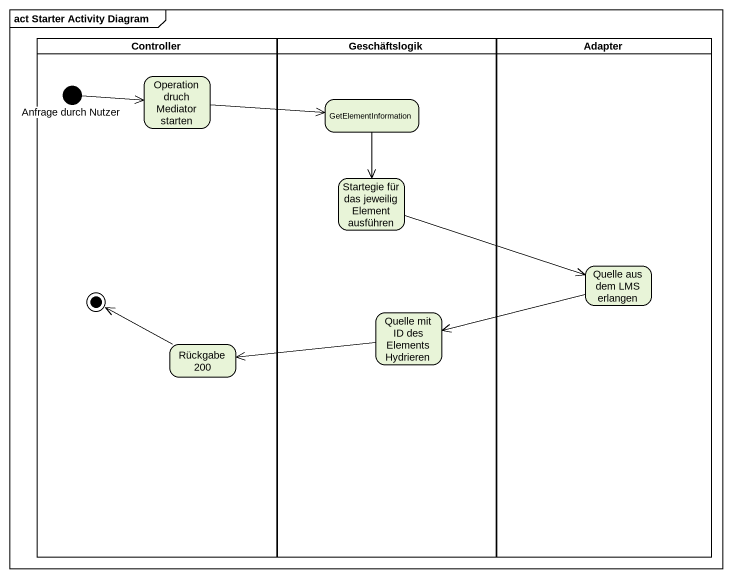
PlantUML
@startuml
mainframe act Starter Activity Diagram
hide empty description
state Controller <<partition>> {
  state "Anfrage durch Nutzer" as Anfrage_durch_Nutzer <<start>>
  state "Operation druch Mediator starten" as Operation_druch_Mediator
  state "Rückgabe 200" as Rückgabe_200
  Rückgabe_200 -left-> [*]
}
state Geschäftslogik <<partition>> {
  state GetElementInformation
  state "Startegie für das jeweilig Element ausführen" as Startegie_für_das_jeweilig
  state "Quelle mit ID des Elements Hydrieren" as Quelle_mit_ID_des_Elements
}
state Adapter <<partition>> {
  state "Quelle aus dem LMS erlangen" as Quelle_aus_dem_LMS_erlangen
}
Anfrage_durch_Nutzer -right-> Operation_druch_Mediator
Operation_druch_Mediator -right-> GetElementInformation
GetElementInformation --> Startegie_für_das_jeweilig
Startegie_für_das_jeweilig -right-> Quelle_aus_dem_LMS_erlangen
Quelle_aus_dem_LMS_erlangen -left-> Quelle_mit_ID_des_Elements
Quelle_mit_ID_des_Elements -left-> Rückgabe_200
@enduml
